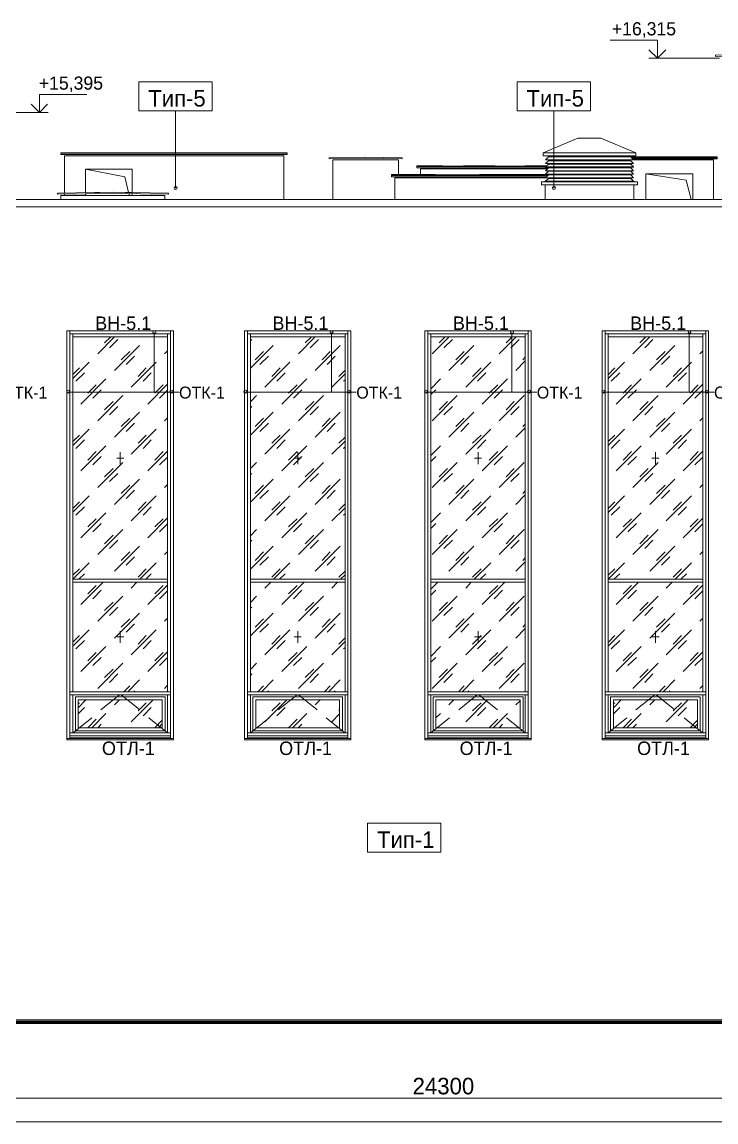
# Model space of a CAD drawing. Header units: millimetres. Extents: x 2294 to 908349, y -83289 to 219220.
# Drawn here: x 346095 to 357830, y 91641 to 110241 of the extents above; entities that cross this region are included whole.
import ezdxf

# ---------------------------------------------------------------- set-up
doc = ezdxf.new("R2010")
doc.units = ezdxf.units.MM
doc.layers.add('PDF _Геометрия', color=7, linetype='Continuous')
doc.layers.add('PDF _Текст', color=7, linetype='Continuous')

msp = doc.modelspace()

# ---------------------------------------------------------------- linework, layer by layer
at = {"layer": 'PDF _Геометрия', "lineweight": 9}
for points in [[(357886.7, 109631.1), (357086.6, 109631.1), (356841.1, 109631.1), (356841.1, 109931.6), (356041.1, 109931.6)], [(356989.3, 109631.1), (356692.9, 109631.1)], [(338249.5, 108598.2), (345039.3, 108598.2), (345039.3, 108712.5), (345767.4, 108712.5), (346389.7, 108712.5), (346389.7, 109013.1), (347189.7, 109013.1)], [(346237.3, 108712.5), (346537.8, 108712.5)], [(348688.2, 107429.9), (348688.2, 108737.9)], [(355088.6, 107429.9), (355088.6, 108737.9)], [(356477.1, 108026.8), (356477.1, 107976), (356477.1, 108026.8), (355884.4, 108276.5), (355495, 108276.5), (354906.6, 108026.8), (356477.1, 108026.8), (355884.4, 108276.5), (355495, 108276.5), (354906.6, 108026.8), (354906.6, 107976), (356477.1, 107976), (356443.2, 107976), (356193.4, 107976)], [(350580.4, 108022.5), (350580.4, 108001.4), (346753.7, 108001.4), (346753.7, 108022.5)], [(346753.7, 108014.1), (346753.7, 108001.4), (350580.4, 108001.4), (350580.4, 108014.1)], [(350521.1, 107239.4), (350521.1, 107980.2), (346813, 107980.2), (346813, 107349.5)], [(348146.4, 108026.8), (348747.5, 108026.8)], [(352459.9, 107662.7), (352459.9, 107908.2), (351350.8, 107908.2), (351350.8, 107239.4)], [(354906.6, 108026.8), (354906.6, 107976), (354940.5, 107976), (355190.2, 107976)], [(356434.7, 107908.2), (356388.2, 107959), (354995.5, 107959), (354944.7, 107908.2)], [(356434.7, 107849), (356388.2, 107895.5), (354995.5, 107895.5), (354944.7, 107849)], [(355063.2, 107959), (355190.2, 107959), (355190.2, 107976), (355190.2, 107959)], [(355190.2, 107908.2), (355190.2, 107895.5), (355190.2, 107908.2), (355122.5, 107908.2), (355122.5, 107895.5)], [(355279.1, 107959), (355279.1, 107976), (355279.1, 107959)], [(355647.4, 107959), (355647.4, 107976), (355279.1, 107976)], [(355279.1, 107959), (355626.2, 107959)], [(355647.4, 107895.5), (355647.4, 107908.2), (355279.1, 107908.2), (355279.1, 107895.5), (355279.1, 107908.2)], [(356104.6, 107976), (355736.3, 107976), (355736.3, 107959)], [(356104.6, 107908.2), (356104.6, 107895.5), (356104.6, 107908.2), (355736.3, 107908.2), (355736.3, 107895.5)], [(356193.4, 107959), (356193.4, 107976), (356193.4, 107959)], [(357789.3, 107239.4), (357789.3, 107908.2), (356193.4, 107908.2), (356193.4, 107895.5), (356193.4, 107908.2)], [(356227.3, 107959), (357852.8, 107959), (357852.8, 107946.3), (356396.6, 107946.3)], [(357852.8, 107946.3), (357852.8, 107925.2), (356417.8, 107925.2), (357852.8, 107925.2), (357852.8, 107937.9)], [(347896.6, 107357.9), (347833.2, 107624.6), (347168.6, 107751.6)], [(354965.9, 107806.6), (354597.6, 107806.6), (354597.6, 107802.4), (354098.1, 107802.4), (354098.1, 107806.6), (353560.5, 107806.6), (353560.5, 107802.4), (353213.4, 107802.4), (353213.4, 107806.6), (352773.1, 107806.6), (352773.1, 107798.2), (354957.4, 107798.2)], [(352773.1, 107785.5), (352773.1, 107777), (354995.5, 107777), (352773.1, 107777), (352773.1, 107798.2)], [(354974.3, 107755.8), (352832.4, 107755.8), (352832.4, 107662.7)], [(353213.4, 107802.4), (353560.5, 107802.4)], [(354098.1, 107802.4), (354597.6, 107802.4)], [(356434.7, 107789.7), (356388.2, 107836.3), (354995.5, 107836.3), (354944.7, 107789.7)], [(356434.7, 107726.2), (356388.2, 107777), (354995.5, 107777), (354944.7, 107726.2)], [(356388.2, 107717.7), (356434.7, 107666.9), (356388.2, 107717.7), (354995.5, 107717.7), (354944.7, 107666.9)], [(355122.5, 107849), (355122.5, 107836.3)], [(355122.5, 107785.5), (355122.5, 107777)], [(355122.5, 107726.2), (355122.5, 107717.7)], [(355647.4, 107836.3), (355647.4, 107849)], [(355647.4, 107777), (355647.4, 107785.5)], [(355647.4, 107717.7), (355647.4, 107726.2)], [(355736.3, 107849), (355736.3, 107836.3)], [(355736.3, 107785.5), (355736.3, 107777)], [(355736.3, 107726.2), (355736.3, 107717.7)], [(354987, 107645.8), (352341.4, 107645.8), (352341.4, 107662.7), (353082.1, 107662.7), (353082.1, 107654.2), (353831.4, 107654.2), (353831.4, 107662.7), (355130.9, 107662.7), (355130.9, 107658.5)], [(352341.4, 107641.6), (352341.4, 107624.6), (354965.9, 107624.6), (352341.4, 107624.6), (352341.4, 107645.8)], [(355071.7, 107595), (355071.7, 107607.7), (352400.6, 107607.7), (352400.6, 107239.4)], [(352459.9, 107607.7), (352459.9, 107624.6)], [(352832.4, 107624.6), (352832.4, 107607.7)], [(353082.1, 107654.2), (353831.4, 107654.2)], [(356396.6, 107548.4), (356502.5, 107535.7), (356502.5, 107484.9), (354881.2, 107484.9), (354881.2, 107535.7)], [(356502.5, 107535.7), (354881.2, 107535.7), (354987, 107548.4)], [(356434.7, 107607.7), (356388.2, 107658.5), (354995.5, 107658.5), (354944.7, 107607.7)], [(356434.7, 107548.4), (356388.2, 107595), (354995.5, 107595), (354944.7, 107548.4)], [(355122.5, 107666.9), (355122.5, 107662.7)], [(355122.5, 107607.7), (355122.5, 107595)], [(355647.4, 107658.5), (355647.4, 107666.9)], [(355647.4, 107595), (355647.4, 107607.7)], [(355736.3, 107666.9), (355736.3, 107658.5)], [(355736.3, 107607.7), (355736.3, 107595)], [(357408.3, 107239.4), (357323.7, 107565.4), (356646.4, 107675.4)], [(347185.5, 107332.5), (347634.2, 107341), (346694.5, 107328.3), (346694.5, 107345.2), (347634.2, 107362.2), (347185.5, 107353.7)], [(346813, 107328.3), (346813, 107307.1)], [(348036.3, 107353.7), (347634.2, 107362.2), (348573.9, 107345.2), (348573.9, 107328.3), (347634.2, 107341), (348036.3, 107332.5)], [(347909.3, 107307.1), (347905.1, 107336.8)], [(354889.7, 107484.9), (354940.5, 107484.9), (354940.5, 107239.4)], [(356443.2, 107239.4), (356443.2, 107484.9), (356494, 107484.9)], [(314002.5, 107116.7), (314002.5, 107239.4), (365586.6, 107239.4), (365586.6, 107116.7), (314002.5, 107116.7), (314002.5, 107239.4)], [(348510.4, 107239.4), (348510.4, 107307.1), (346753.7, 107307.1), (346753.7, 107239.4)], [(381177, 93367.7), (328716.7, 93367.7), (340823.2, 93367.7), (328716.7, 93367.7), (340823.2, 93367.7), (340823.2, 107116.7), (340823.2, 93316.9)], [(340844.4, 93316.9), (340844.4, 107116.7), (340844.4, 93367.7), (365370.7, 93367.7), (340844.4, 93367.7), (365370.7, 93367.7), (365370.7, 99615.7), (365370.7, 93316.9)], [(348607.8, 98125.6), (348607.8, 98193.4), (348607.8, 98891.8), (348607.8, 100792.5), (348607.8, 104940.9), (348607.8, 105017.1), (348607.8, 104966.3), (348582.4, 104966.3), (346931.5, 104966.3), (346906.1, 104966.3), (346956.9, 104966.3), (346956.9, 100792.5), (346956.9, 98917.2), (346906.1, 98917.2), (346906.1, 100792.5), (346906.1, 104966.3), (346906.1, 105017.1), (346931.5, 105017.1), (348582.4, 105017.1), (348607.8, 105017.1), (348658.6, 105017.1), (348658.6, 104940.9), (348658.6, 100792.5), (348658.6, 98891.8), (348658.6, 98193.4), (348658.6, 98117.2), (348658.6, 100817.9), (348658.6, 101639.1), (348658.6, 103797.9), (348658.6, 105017.1), (346855.3, 105017.1), (346855.3, 103797.9), (346855.3, 101639.1), (346855.3, 100817.9), (346855.3, 98117.2), (346855.3, 98193.4), (346855.3, 98891.8), (346855.3, 100792.5), (346855.3, 104940.9), (346855.3, 105017.1), (346906.1, 105017.1), (346906.1, 104940.9), (346906.1, 100792.5), (346906.1, 98891.8), (346906.1, 98193.4), (346906.1, 98125.6)], [(347092.4, 104915.5), (347096.6, 104915.5)], [(347376, 104631.8), (347659.6, 104915.5)], [(347490.3, 104813.9), (347596.1, 104915.5)], [(348222.6, 104915.5), (348226.8, 104915.5)], [(348328.4, 104991.7), (348328.4, 103984.2), (348751.7, 103984.2), (348620.5, 103984.2)], [(351604.8, 98125.6), (351604.8, 98193.4), (351604.8, 98891.8), (351604.8, 100792.5), (351604.8, 104940.9), (351604.8, 105017.1), (351604.8, 104966.3), (351583.6, 104966.3), (349932.8, 104966.3), (349907.4, 104966.3), (349958.1, 104966.3), (349958.1, 100792.5), (349958.1, 98917.2), (349907.4, 98917.2), (349907.4, 100792.5), (349907.4, 104966.3), (349907.4, 105017.1), (349932.8, 105017.1), (351583.6, 105017.1), (351604.8, 105017.1), (351655.6, 105017.1), (351655.6, 104940.9), (351655.6, 100792.5), (351655.6, 98891.8), (351655.6, 98193.4), (351655.6, 98117.2), (351655.6, 100817.9), (351655.6, 101639.1), (351655.6, 103797.9), (351655.6, 105017.1), (349856.6, 105017.1), (349856.6, 103797.9), (349856.6, 101639.1), (349856.6, 100817.9), (349856.6, 98117.2), (349856.6, 98193.4), (349856.6, 98891.8), (349856.6, 100792.5), (349856.6, 104940.9), (349856.6, 105017.1), (349907.4, 105017.1), (349907.4, 104940.9), (349907.4, 100792.5), (349907.4, 98891.8), (349907.4, 98193.4), (349907.4, 98125.6)], [(350487.3, 104915.5), (350491.5, 104915.5)], [(350770.9, 104631.8), (351054.5, 104915.5)], [(350885.2, 104813.9), (350991, 104915.5)], [(351329.7, 104991.7), (351329.7, 103984.2), (351748.7, 103984.2), (351617.5, 103984.2)], [(354656.8, 98125.6), (354656.8, 98193.4), (354656.8, 98891.8), (354656.8, 100792.5), (354656.8, 104940.9), (354656.8, 105017.1), (354656.8, 104966.3), (354631.4, 104966.3), (352980.6, 104966.3), (352955.2, 104966.3), (353006, 104966.3), (353006, 100792.5), (353006, 98917.2), (352955.2, 98917.2), (352955.2, 100792.5), (352955.2, 104966.3), (352955.2, 105017.1), (352980.6, 105017.1), (354631.4, 105017.1), (354656.8, 105017.1), (354707.6, 105017.1), (354707.6, 104940.9), (354707.6, 100792.5), (354707.6, 98891.8), (354707.6, 98193.4), (354707.6, 98117.2), (354707.6, 100817.9), (354707.6, 101639.1), (354707.6, 103797.9), (354707.6, 105017.1), (352908.6, 105017.1), (352908.6, 103797.9), (352908.6, 101639.1), (352908.6, 100817.9), (352908.6, 98117.2), (352908.6, 98193.4), (352908.6, 98891.8), (352908.6, 100792.5), (352908.6, 104940.9), (352908.6, 105017.1), (352955.2, 105017.1), (352955.2, 104940.9), (352955.2, 100792.5), (352955.2, 98891.8), (352955.2, 98193.4), (352955.2, 98125.6)], [(353031.4, 104631.8), (353319.2, 104915.5)], [(353149.9, 104813.9), (353251.5, 104915.5)], [(353878, 104915.5), (353882.2, 104915.5)], [(354161.6, 104631.8), (354449.4, 104915.5)], [(354280.1, 104813.9), (354381.7, 104915.5)], [(354377.5, 104991.7), (354377.5, 103984.2), (354800.8, 103984.2), (354669.5, 103984.2)], [(357658.1, 98125.6), (357658.1, 98193.4), (357658.1, 98891.8), (357658.1, 100792.5), (357658.1, 104940.9), (357658.1, 105017.1), (357658.1, 104966.3), (357632.7, 104966.3), (355981.8, 104966.3), (355956.4, 104966.3), (356007.2, 104966.3), (356007.2, 100792.5), (356007.2, 98917.2), (355956.4, 98917.2), (355956.4, 100792.5), (355956.4, 104966.3), (355956.4, 105017.1), (355981.8, 105017.1), (357632.7, 105017.1), (357658.1, 105017.1), (357704.6, 105017.1), (357704.6, 104940.9), (357704.6, 100792.5), (357704.6, 98891.8), (357704.6, 98193.4), (357704.6, 98117.2), (357704.6, 100817.9), (357704.6, 101639.1), (357704.6, 103797.9), (357704.6, 105017.1), (355905.6, 105017.1), (355905.6, 103797.9), (355905.6, 101639.1), (355905.6, 100817.9), (355905.6, 98117.2), (355905.6, 98193.4), (355905.6, 98891.8), (355905.6, 100792.5), (355905.6, 104940.9), (355905.6, 105017.1), (355956.4, 105017.1), (355956.4, 104940.9), (355956.4, 100792.5), (355956.4, 98891.8), (355956.4, 98193.4), (355956.4, 98125.6)], [(356142.6, 104915.5), (356146.9, 104915.5)], [(356426.3, 104631.8), (356709.9, 104915.5)], [(356540.6, 104813.9), (356646.4, 104915.5)], [(357272.9, 104915.5), (357277.1, 104915.5)], [(357378.7, 104991.7), (357378.7, 103984.2), (357797.8, 103984.2), (357666.6, 103984.2)], [(347574.9, 104729.2), (347714.6, 104873.1)], [(347659.6, 104348.2), (348082.9, 104771.5)], [(349958.1, 104852), (349979.3, 104873.1)], [(349958.1, 104386.3), (350343.4, 104771.5)], [(350969.9, 104729.2), (351109.5, 104873.1)], [(351050.3, 104348.2), (351477.8, 104771.5)], [(353230.3, 104729.2), (353374.2, 104873.1)], [(353315, 104348.2), (353738.3, 104771.5)], [(354360.5, 104729.2), (354504.5, 104873.1)], [(356625.2, 104729.2), (356764.9, 104873.1)], [(356709.9, 104348.2), (357133.2, 104771.5)], [(347773.9, 104530.3), (347917.8, 104669.9)], [(347858.6, 104449.8), (347998.2, 104589.5)], [(348506.2, 104631.8), (348557, 104682.6)], [(350038.6, 104530.3), (350178.3, 104669.9)], [(350119, 104449.8), (350262.9, 104589.5)], [(351168.8, 104530.3), (351308.5, 104669.9)], [(351253.5, 104449.8), (351393.2, 104589.5)], [(353429.3, 104530.3), (353573.2, 104669.9)], [(353513.9, 104449.8), (353653.6, 104589.5)], [(354563.7, 104530.3), (354606, 104572.6)], [(356824.2, 104530.3), (356968.1, 104669.9)], [(356908.8, 104449.8), (357048.5, 104589.5)], [(357556.5, 104631.8), (357607.3, 104678.4)], [(346956.9, 104212.8), (347232.1, 104487.9)], [(346956.9, 104280.5), (347067, 104390.6)], [(347939, 104064.6), (348366.5, 104487.9)], [(348057.5, 104246.6), (348197.2, 104390.6)], [(350203.7, 104064.6), (350627, 104487.9)], [(350322.2, 104246.6), (350461.9, 104390.6)], [(351452.4, 104246.6), (351558.2, 104352.5)], [(353598.6, 104064.6), (354021.9, 104487.9)], [(353712.9, 104246.6), (353856.8, 104390.6)], [(354445.2, 104348.2), (354606, 104509.1)], [(356007.2, 104212.8), (356282.3, 104487.9)], [(356007.2, 104276.3), (356117.3, 104390.6)], [(356989.3, 104064.6), (357416.8, 104487.9)], [(357107.8, 104246.6), (357247.5, 104390.6)], [(347007.7, 104166.2), (347151.6, 104305.9)], [(347092.4, 103781), (347515.7, 104204.3)], [(348142.2, 104166.2), (348281.9, 104305.9)], [(350402.6, 104166.2), (350546.5, 104305.9)], [(350487.3, 103781), (350910.6, 104204.3)], [(351333.9, 104064.6), (351558.2, 104289)], [(351532.8, 104166.2), (351558.2, 104187.4)], [(353006, 104039.2), (353171, 104204.3)], [(353797.5, 104166.2), (353937.2, 104305.9)], [(353878, 103781), (354305.5, 104204.3)], [(356058, 104166.2), (356201.9, 104305.9)], [(356142.6, 103781), (356566, 104204.3)], [(357192.4, 104166.2), (357332.1, 104305.9)], [(346872.2, 103984.2), (348751.7, 103984.2)], [(347210.9, 103963), (347350.6, 104106.9)], [(347291.3, 103882.6), (347435.2, 104022.3)], [(348222.6, 103781), (348557, 104115.4)], [(348341.1, 103963), (348480.8, 104106.9)], [(348421.5, 103882.6), (348557, 104013.8)], [(349873.5, 103984.2), (351748.7, 103984.2)], [(350601.6, 103963), (350745.5, 104106.9)], [(350686.2, 103882.6), (350825.9, 104022.3)], [(352921.3, 103984.2), (354800.8, 103984.2)], [(353006, 103941.9), (353090.6, 104022.3)], [(353996.5, 103963), (354140.4, 104106.9)], [(354081.1, 103882.6), (354220.8, 104022.3)], [(355922.5, 103984.2), (357797.8, 103984.2)], [(356261.2, 103963), (356400.9, 104106.9)], [(356341.6, 103882.6), (356485.5, 104022.3)], [(357272.9, 103781), (357607.3, 104115.4)], [(357391.4, 103963), (357531.1, 104106.9)], [(357471.8, 103882.6), (357607.3, 104013.8)], [(347376, 103497.4), (347799.3, 103924.9)], [(347490.3, 103683.6), (347634.2, 103823.3)], [(349958.1, 103819.1), (350059.7, 103924.9)], [(350770.9, 103497.4), (351194.2, 103924.9)], [(350885.2, 103683.6), (351029.1, 103823.3)], [(353031.4, 103497.4), (353454.7, 103924.9)], [(353149.9, 103683.6), (353289.6, 103823.3)], [(354161.6, 103497.4), (354584.9, 103924.9)], [(354280.1, 103683.6), (354419.8, 103823.3)], [(356426.3, 103497.4), (356849.6, 103924.9)], [(356540.6, 103683.6), (356684.5, 103823.3)], [(347574.9, 103599), (347714.6, 103738.7)], [(347659.6, 103218), (348082.9, 103641.3)], [(349958.1, 103717.5), (349979.3, 103738.7)], [(349958.1, 103251.9), (350343.4, 103641.3)], [(350969.9, 103599), (351109.5, 103738.7)], [(351050.3, 103218), (351477.8, 103641.3)], [(353230.3, 103599), (353374.2, 103738.7)], [(353315, 103218), (353738.3, 103641.3)], [(354360.5, 103599), (354504.5, 103738.7)], [(356625.2, 103599), (356764.9, 103738.7)], [(356709.9, 103218), (357133.2, 103641.3)], [(347773.9, 103400), (347917.8, 103539.7)], [(347858.6, 103315.4), (347998.2, 103459.3)], [(348506.2, 103497.4), (348557, 103548.2)], [(350038.6, 103400), (350178.3, 103539.7)], [(350119, 103315.4), (350262.9, 103459.3)], [(351168.8, 103400), (351308.5, 103539.7)], [(351253.5, 103315.4), (351393.2, 103459.3)], [(353429.3, 103400), (353573.2, 103539.7)], [(353513.9, 103315.4), (353653.6, 103459.3)], [(354563.7, 103400), (354606, 103442.4)], [(356824.2, 103400), (356968.1, 103539.7)], [(356908.8, 103315.4), (357048.5, 103459.3)], [(357556.5, 103497.4), (357607.3, 103548.2)], [(346956.9, 103082.5), (347232.1, 103357.7)], [(346956.9, 103146), (347067, 103256.1)], [(347939, 102934.4), (348366.5, 103357.7)], [(348057.5, 103116.4), (348197.2, 103256.1)], [(350203.7, 102934.4), (350627, 103357.7)], [(350322.2, 103116.4), (350461.9, 103256.1)], [(353598.6, 102934.4), (354021.9, 103357.7)], [(353712.9, 103116.4), (353856.8, 103256.1)], [(354445.2, 103218), (354606, 103378.9)], [(356007.2, 103082.5), (356282.3, 103357.7)], [(356007.2, 103146), (356117.3, 103256.1)], [(356989.3, 102934.4), (357416.8, 103357.7)], [(357107.8, 103116.4), (357247.5, 103256.1)], [(347007.7, 103031.7), (347151.6, 103175.7)], [(347092.4, 102650.8), (347515.7, 103074.1)], [(348142.2, 103031.7), (348281.9, 103175.7)], [(350402.6, 103031.7), (350546.5, 103175.7)], [(350487.3, 102650.8), (350910.6, 103074.1)], [(351333.9, 102934.4), (351558.2, 103154.5)], [(351452.4, 103116.4), (351558.2, 103222.2)], [(351532.8, 103031.7), (351558.2, 103057.1)], [(353006, 102909), (353171, 103074.1)], [(353797.5, 103031.7), (353937.2, 103175.7)], [(353878, 102650.8), (354305.5, 103074.1)], [(356058, 103031.7), (356201.9, 103175.7)], [(356142.6, 102650.8), (356566, 103074.1)], [(357192.4, 103031.7), (357332.1, 103175.7)], [(347210.9, 102832.8), (347350.6, 102976.7)], [(347291.3, 102752.4), (347435.2, 102892.1)], [(347816.2, 102866.7), (347697.7, 102866.7)], [(347757, 102968.3), (347757, 102765.1)], [(348222.6, 102650.8), (348557, 102985.2)], [(348341.1, 102832.8), (348480.8, 102976.7)], [(348421.5, 102752.4), (348557, 102883.6)], [(350601.6, 102832.8), (350745.5, 102976.7)], [(350686.2, 102752.4), (350825.9, 102892.1)], [(350817.5, 102866.7), (350698.9, 102866.7)], [(350758.2, 102968.3), (350758.2, 102765.1)], [(353006, 102807.4), (353090.6, 102892.1)], [(353865.3, 102866.7), (353746.7, 102866.7)], [(353806, 102968.3), (353806, 102765.1)], [(353996.5, 102832.8), (354140.4, 102976.7)], [(354081.1, 102752.4), (354220.8, 102892.1)], [(356261.2, 102832.8), (356400.9, 102976.7)], [(356341.6, 102752.4), (356485.5, 102892.1)], [(356866.5, 102866.7), (356748, 102866.7)], [(356807.2, 102968.3), (356807.2, 102765.1)], [(357272.9, 102650.8), (357607.3, 102985.2)], [(357391.4, 102832.8), (357531.1, 102976.7)], [(357471.8, 102752.4), (357607.3, 102883.6)], [(347376, 102367.2), (347799.3, 102790.5)], [(347490.3, 102549.2), (347634.2, 102693.1)], [(349958.1, 102688.9), (350059.7, 102790.5)], [(350770.9, 102367.2), (351194.2, 102790.5)], [(350885.2, 102549.2), (351029.1, 102693.1)], [(353031.4, 102367.2), (353454.7, 102790.5)], [(353149.9, 102549.2), (353289.6, 102693.1)], [(354161.6, 102367.2), (354584.9, 102790.5)], [(354280.1, 102549.2), (354419.8, 102693.1)], [(356426.3, 102367.2), (356849.6, 102790.5)], [(356540.6, 102549.2), (356684.5, 102693.1)], [(347574.9, 102468.8), (347714.6, 102608.4)], [(347659.6, 102083.5), (348082.9, 102511.1)], [(349958.1, 102587.3), (349979.3, 102608.4)], [(349958.1, 102121.6), (350343.4, 102511.1)], [(350969.9, 102468.8), (351109.5, 102608.4)], [(351050.3, 102083.5), (351477.8, 102511.1)], [(353230.3, 102468.8), (353374.2, 102608.4)], [(353315, 102083.5), (353738.3, 102511.1)], [(354360.5, 102468.8), (354504.5, 102608.4)], [(356625.2, 102468.8), (356764.9, 102608.4)], [(356709.9, 102083.5), (357133.2, 102511.1)], [(347773.9, 102269.8), (347917.8, 102409.5)], [(347858.6, 102185.1), (347998.2, 102324.8)], [(348506.2, 102367.2), (348557, 102418)], [(350038.6, 102269.8), (350178.3, 102409.5)], [(350119, 102185.1), (350262.9, 102324.8)], [(351168.8, 102269.8), (351308.5, 102409.5)], [(351253.5, 102185.1), (351393.2, 102324.8)], [(353429.3, 102269.8), (353573.2, 102409.5)], [(353513.9, 102185.1), (353653.6, 102324.8)], [(354563.7, 102269.8), (354606, 102312.1)], [(356824.2, 102269.8), (356968.1, 102409.5)], [(356908.8, 102185.1), (357048.5, 102324.8)], [(357556.5, 102367.2), (357607.3, 102418)], [(346956.9, 101952.3), (347232.1, 102227.5)], [(346956.9, 102015.8), (347067, 102125.9)], [(347939, 101804.2), (348366.5, 102227.5)], [(348057.5, 101986.2), (348197.2, 102125.9)], [(350203.7, 101804.2), (350627, 102227.5)], [(350322.2, 101986.2), (350461.9, 102125.9)], [(353598.6, 101804.2), (354021.9, 102227.5)], [(353712.9, 101986.2), (353856.8, 102125.9)], [(354445.2, 102083.5), (354606, 102244.4)], [(356007.2, 101948.1), (356282.3, 102227.5)], [(356007.2, 102015.8), (356117.3, 102125.9)], [(356989.3, 101804.2), (357416.8, 102227.5)], [(357107.8, 101986.2), (357247.5, 102125.9)], [(347007.7, 101901.5), (347151.6, 102045.4)], [(347092.4, 101520.5), (347515.7, 101943.9)], [(348142.2, 101901.5), (348281.9, 102045.4)], [(350402.6, 101901.5), (350546.5, 102045.4)], [(350487.3, 101520.5), (350910.6, 101943.9)], [(351333.9, 101804.2), (351558.2, 102024.3)], [(351452.4, 101986.2), (351558.2, 102092)], [(353006, 101778.8), (353171, 101943.9)], [(353797.5, 101901.5), (353937.2, 102045.4)], [(353878, 101520.5), (354305.5, 101943.9)], [(356058, 101901.5), (356201.9, 102045.4)], [(356142.6, 101520.5), (356566, 101943.9)], [(357192.4, 101901.5), (357332.1, 102045.4)], [(347210.9, 101702.6), (347350.6, 101842.3)], [(347291.3, 101617.9), (347435.2, 101761.8)], [(348222.6, 101520.5), (348557, 101855)], [(348341.1, 101702.6), (348480.8, 101842.3)], [(348421.5, 101617.9), (348557, 101753.4)], [(350601.6, 101702.6), (350745.5, 101842.3)], [(350686.2, 101617.9), (350825.9, 101761.8)], [(351532.8, 101901.5), (351558.2, 101926.9)], [(353006, 101677.2), (353090.6, 101761.8)], [(353996.5, 101702.6), (354140.4, 101842.3)], [(354081.1, 101617.9), (354220.8, 101761.8)], [(356261.2, 101702.6), (356400.9, 101842.3)], [(356341.6, 101617.9), (356485.5, 101761.8)], [(357272.9, 101520.5), (357607.3, 101850.7)], [(357391.4, 101702.6), (357531.1, 101842.3)], [(357471.8, 101617.9), (357607.3, 101753.4)], [(347376, 101236.9), (347799.3, 101660.2)], [(347490.3, 101419), (347634.2, 101562.9)], [(349958.1, 101554.4), (350059.7, 101660.2)], [(350770.9, 101236.9), (351194.2, 101660.2)], [(350885.2, 101419), (351029.1, 101562.9)], [(353031.4, 101236.9), (353454.7, 101660.2)], [(353149.9, 101419), (353289.6, 101562.9)], [(354161.6, 101236.9), (354584.9, 101660.2)], [(354280.1, 101419), (354419.8, 101562.9)], [(356426.3, 101236.9), (356849.6, 101660.2)], [(356540.6, 101419), (356684.5, 101562.9)], [(347574.9, 101338.5), (347714.6, 101478.2)], [(347659.6, 100953.3), (348082.9, 101376.6)], [(349958.1, 101457.1), (349979.3, 101478.2)], [(349958.1, 100991.4), (350343.4, 101376.6)], [(350969.9, 101338.5), (351109.5, 101478.2)], [(351050.3, 100953.3), (351477.8, 101376.6)], [(353230.3, 101338.5), (353374.2, 101478.2)], [(353315, 100953.3), (353738.3, 101376.6)], [(354360.5, 101338.5), (354504.5, 101478.2)], [(356625.2, 101338.5), (356764.9, 101478.2)], [(356709.9, 100953.3), (357133.2, 101376.6)], [(347773.9, 101135.3), (347917.8, 101279.3)], [(347858.6, 101054.9), (347998.2, 101194.6)], [(348506.2, 101236.9), (348557, 101287.7)], [(350038.6, 101135.3), (350178.3, 101279.3)], [(350119, 101054.9), (350262.9, 101194.6)], [(351168.8, 101135.3), (351308.5, 101279.3)], [(351253.5, 101054.9), (351393.2, 101194.6)], [(353429.3, 101135.3), (353573.2, 101279.3)], [(353513.9, 101054.9), (353653.6, 101194.6)], [(356824.2, 101135.3), (356968.1, 101279.3)], [(356908.8, 101054.9), (357048.5, 101194.6)], [(357556.5, 101236.9), (357607.3, 101287.7)], [(346956.9, 100817.9), (348557, 100817.9), (348557, 100767.1), (346956.9, 100767.1), (346956.9, 100817.9), (347232.1, 101097.2)], [(348087.1, 100817.9), (348366.5, 101097.2)], [(350347.6, 100817.9), (350627, 101097.2)], [(353742.5, 100817.9), (354021.9, 101097.2)], [(354445.2, 100953.3), (354606, 101114.2)], [(354563.7, 101135.3), (354606, 101181.9)], [(356007.2, 100817.9), (357607.3, 100817.9), (357607.3, 100767.1), (356007.2, 100767.1), (356007.2, 100817.9), (356282.3, 101097.2)], [(357137.4, 100817.9), (357416.8, 101097.2)], [(346956.9, 100885.6), (347067, 100995.6)], [(347054.3, 100817.9), (347151.6, 100911)], [(348057.5, 100856), (348197.2, 100995.6)], [(348188.7, 100817.9), (348281.9, 100911)], [(350322.2, 100856), (350461.9, 100995.6)], [(350449.2, 100817.9), (350546.5, 100911)], [(351452.4, 100856), (351558.2, 100957.5)], [(351482.1, 100817.9), (351558.2, 100894.1)], [(353712.9, 100856), (353856.8, 100995.6)], [(353844.1, 100817.9), (353937.2, 100911)], [(356007.2, 100885.6), (356117.3, 100995.6)], [(356104.6, 100817.9), (356201.9, 100911)], [(357107.8, 100856), (357247.5, 100995.6)], [(357234.8, 100817.9), (357332.1, 100911)], [(347092.4, 100390.3), (347469.1, 100767.1)], [(347210.9, 100572.3), (347350.6, 100712)], [(347291.3, 100487.7), (347435.2, 100631.6)], [(347939, 100669.7), (348036.3, 100767.1)], [(348222.6, 100390.3), (348557, 100720.5)], [(348341.1, 100572.3), (348480.8, 100712)], [(350203.7, 100669.7), (350301, 100767.1)], [(350487.3, 100390.3), (350864, 100767.1)], [(350601.6, 100572.3), (350745.5, 100712)], [(350686.2, 100487.7), (350825.9, 100631.6)], [(351333.9, 100669.7), (351431.3, 100767.1)], [(353006, 100648.5), (353128.7, 100767.1)], [(353006, 100546.9), (353090.6, 100631.6)], [(353598.6, 100669.7), (353691.7, 100767.1)], [(353878, 100390.3), (354258.9, 100767.1)], [(353996.5, 100572.3), (354140.4, 100712)], [(354081.1, 100487.7), (354220.8, 100631.6)], [(356142.6, 100390.3), (356519.4, 100767.1)], [(356261.2, 100572.3), (356400.9, 100712)], [(356341.6, 100487.7), (356485.5, 100631.6)], [(356989.3, 100669.7), (357086.6, 100767.1)], [(357272.9, 100390.3), (357607.3, 100720.5)], [(357391.4, 100572.3), (357531.1, 100712)], [(347376, 100106.7), (347799.3, 100530)], [(348421.5, 100487.7), (348557, 100623.1)], [(349958.1, 100424.2), (350059.7, 100530)], [(350770.9, 100106.7), (351194.2, 100530)], [(353031.4, 100106.7), (353454.7, 100530)], [(354161.6, 100106.7), (354584.9, 100530)], [(356426.3, 100106.7), (356849.6, 100530)], [(357471.8, 100487.7), (357607.3, 100623.1)], [(347490.3, 100288.7), (347634.2, 100428.4)], [(347574.9, 100204.1), (347714.6, 100348)], [(349958.1, 100326.8), (349979.3, 100348)], [(350885.2, 100288.7), (351029.1, 100428.4)], [(350969.9, 100204.1), (351109.5, 100348)], [(353149.9, 100288.7), (353289.6, 100428.4)], [(353230.3, 100204.1), (353374.2, 100348)], [(354280.1, 100288.7), (354419.8, 100428.4)], [(354360.5, 100204.1), (354504.5, 100348)], [(356540.6, 100288.7), (356684.5, 100428.4)], [(356625.2, 100204.1), (356764.9, 100348)], [(347659.6, 99823.1), (348082.9, 100246.4)], [(347773.9, 100005.1), (347917.8, 100149)], [(348506.2, 100106.7), (348557, 100157.5)], [(349958.1, 99861.2), (350343.4, 100246.4)], [(350038.6, 100005.1), (350178.3, 100149)], [(351050.3, 99823.1), (351477.8, 100246.4)], [(351168.8, 100005.1), (351308.5, 100149)], [(353315, 99823.1), (353738.3, 100246.4)], [(353429.3, 100005.1), (353573.2, 100149)], [(356709.9, 99823.1), (357133.2, 100246.4)], [(356824.2, 100005.1), (356968.1, 100149)], [(357556.5, 100106.7), (357607.3, 100157.5)], [(346956.9, 99687.6), (347232.1, 99962.8)], [(347757, 99941.6), (347757, 99742.7)], [(347858.6, 99924.7), (347998.2, 100064.4)], [(347939, 99539.5), (348366.5, 99962.8)], [(350119, 99924.7), (350262.9, 100064.4)], [(350203.7, 99539.5), (350627, 99962.8)], [(350758.2, 99941.6), (350758.2, 99742.7)], [(351253.5, 99924.7), (351393.2, 100064.4)], [(353513.9, 99924.7), (353653.6, 100064.4)], [(353598.6, 99539.5), (354021.9, 99962.8)], [(353806, 99941.6), (353806, 99742.7)], [(354445.2, 99823.1), (354606, 99983.9)], [(354563.7, 100005.1), (354606, 100051.7)], [(356007.2, 99687.6), (356282.3, 99962.8)], [(356807.2, 99941.6), (356807.2, 99742.7)], [(356908.8, 99924.7), (357048.5, 100064.4)], [(356989.3, 99539.5), (357416.8, 99962.8)], [(346956.9, 99755.4), (347067, 99865.4)], [(347007.7, 99641.1), (347151.6, 99780.8)], [(347816.2, 99844.3), (347697.7, 99844.3)], [(348057.5, 99721.5), (348197.2, 99865.4)], [(348142.2, 99641.1), (348281.9, 99780.8)], [(350322.2, 99721.5), (350461.9, 99865.4)], [(350402.6, 99641.1), (350546.5, 99780.8)], [(350817.5, 99844.3), (350698.9, 99844.3)], [(351333.9, 99539.5), (351558.2, 99763.8)], [(351452.4, 99721.5), (351558.2, 99827.3)], [(353712.9, 99721.5), (353856.8, 99865.4)], [(353865.3, 99844.3), (353746.7, 99844.3)], [(353797.5, 99641.1), (353937.2, 99780.8)], [(356007.2, 99751.1), (356117.3, 99865.4)], [(356058, 99641.1), (356201.9, 99780.8)], [(356866.5, 99844.3), (356748, 99844.3)], [(357107.8, 99721.5), (357247.5, 99865.4)], [(357192.4, 99641.1), (357332.1, 99780.8)], [(347092.4, 99255.9), (347515.7, 99683.4)], [(347210.9, 99437.9), (347350.6, 99581.8)], [(348222.6, 99255.9), (348557, 99590.3)], [(348341.1, 99437.9), (348480.8, 99581.8)], [(350487.3, 99255.9), (350910.6, 99683.4)], [(350601.6, 99437.9), (350745.5, 99581.8)], [(351532.8, 99641.1), (351558.2, 99662.2)], [(353006, 99514.1), (353171, 99683.4)], [(353878, 99255.9), (354305.5, 99683.4)], [(353996.5, 99437.9), (354140.4, 99581.8)], [(356142.6, 99255.9), (356566, 99683.4)], [(356261.2, 99437.9), (356400.9, 99581.8)], [(357272.9, 99255.9), (357607.3, 99590.3)], [(357391.4, 99437.9), (357531.1, 99581.8)], [(347291.3, 99357.5), (347435.2, 99497.1)], [(347376, 98972.2), (347799.3, 99399.8)], [(348421.5, 99357.5), (348557, 99492.9)], [(349958.1, 99294), (350059.7, 99399.8)], [(350686.2, 99357.5), (350825.9, 99497.1)], [(350770.9, 98972.2), (351194.2, 99399.8)], [(353006, 99416.7), (353090.6, 99497.1)], [(353031.4, 98972.2), (353454.7, 99399.8)], [(354081.1, 99357.5), (354220.8, 99497.1)], [(354161.6, 98972.2), (354584.9, 99399.8)], [(356341.6, 99357.5), (356485.5, 99497.1)], [(356426.3, 98972.2), (356849.6, 99399.8)], [(357471.8, 99357.5), (357607.3, 99488.7)], [(347490.3, 99158.5), (347634.2, 99298.2)], [(347574.9, 99073.8), (347714.6, 99217.8)], [(349958.1, 99192.4), (349979.3, 99217.8)], [(350885.2, 99158.5), (351029.1, 99298.2)], [(350969.9, 99073.8), (351109.5, 99217.8)], [(353149.9, 99158.5), (353289.6, 99298.2)], [(353230.3, 99073.8), (353374.2, 99217.8)], [(354280.1, 99158.5), (354419.8, 99298.2)], [(354360.5, 99073.8), (354504.5, 99217.8)], [(356540.6, 99158.5), (356684.5, 99298.2)], [(356625.2, 99073.8), (356764.9, 99217.8)], [(347816.2, 98917.2), (347917.8, 99014.6)], [(347884, 98917.2), (348082.9, 99116.2)], [(348506.2, 98972.2), (348557, 99027.3)], [(350080.9, 98917.2), (350178.3, 99014.6)], [(350144.4, 98917.2), (350343.4, 99116.2)], [(351211.1, 98917.2), (351308.5, 99014.6)], [(351278.9, 98917.2), (351477.8, 99116.2)], [(353475.8, 98917.2), (353573.2, 99014.6)], [(353539.3, 98917.2), (353738.3, 99116.2)], [(356866.5, 98917.2), (356968.1, 99014.6)], [(356934.2, 98917.2), (357133.2, 99116.2)], [(357556.5, 98972.2), (357607.3, 99023)], [(347045.8, 98646.3), (347177, 98777.5)], [(347744.3, 98866.4), (347431, 98608.2)], [(347659.6, 98692.9), (347744.3, 98777.5)], [(348087.1, 98608.2), (347769.7, 98866.4)], [(347939, 98409.2), (348311.5, 98777.5)], [(347985.5, 98917.2), (347998.2, 98934.1)], [(348557, 98218.8), (348557, 98866.4), (348607.8, 98866.4), (348607.8, 98218.8), (348557, 98218.8), (348239.5, 98477)], [(350275.6, 98477), (349958.1, 98218.8), (349907.4, 98218.8), (349907.4, 98168), (351604.8, 98168), (351604.8, 98218.8), (349907.4, 98218.8), (349907.4, 98866.4), (349958.1, 98866.4), (349958.1, 98218.8)], [(350203.7, 98409.2), (350571.9, 98777.5)], [(350246, 98917.2), (350262.9, 98934.1)], [(350745.5, 98866.4), (350428, 98608.2)], [(351084.1, 98608.2), (350770.9, 98866.4)], [(351050.3, 98692.9), (351139.2, 98777.5)], [(351376.2, 98917.2), (351393.2, 98934.1)], [(353315, 98692.9), (353399.6, 98777.5)], [(353793.3, 98866.4), (353480.1, 98608.2)], [(353598.6, 98409.2), (353966.9, 98777.5)], [(353640.9, 98917.2), (353653.6, 98934.1)], [(354136.2, 98608.2), (353818.7, 98866.4)], [(354606, 98218.8), (354606, 98866.4), (354656.8, 98866.4), (354656.8, 98218.8), (354606, 98218.8), (354288.6, 98477)], [(356324.7, 98477), (356007.2, 98218.8), (355956.4, 98218.8), (355956.4, 98168), (357658.1, 98168), (357658.1, 98218.8), (355956.4, 98218.8), (355956.4, 98866.4), (356007.2, 98866.4), (356007.2, 98218.8)], [(356096.1, 98646.3), (356227.3, 98777.5)], [(356794.5, 98866.4), (356477.1, 98608.2)], [(356709.9, 98692.9), (356794.5, 98777.5)], [(357133.2, 98608.2), (356819.9, 98866.4)], [(356989.3, 98409.2), (357357.5, 98777.5)], [(357035.8, 98917.2), (357048.5, 98934.1)], [(347045.8, 98714), (347067, 98731)], [(347045.8, 98544.7), (347151.6, 98650.5)], [(348057.5, 98591.3), (348197.2, 98731)], [(348142.2, 98506.6), (348281.9, 98650.5)], [(350322.2, 98591.3), (350461.9, 98731)], [(350402.6, 98506.6), (350546.5, 98650.5)], [(351452.4, 98591.3), (351465.1, 98608.2)], [(353712.9, 98591.3), (353856.8, 98731)], [(353797.5, 98506.6), (353937.2, 98650.5)], [(354445.2, 98692.9), (354517.2, 98760.6)], [(356096.1, 98709.8), (356117.3, 98731)], [(356096.1, 98544.7), (356201.9, 98650.5)], [(357107.8, 98591.3), (357247.5, 98731)], [(357192.4, 98506.6), (357332.1, 98650.5)], [(347274.4, 98477), (346961.1, 98218.8)], [(347210.9, 98307.7), (347350.6, 98451.6)], [(347274.4, 98307.7), (347515.7, 98548.9)], [(348341.1, 98307.7), (348468.1, 98434.6)], [(350601.6, 98307.7), (350745.5, 98451.6)], [(350669.3, 98307.7), (350910.6, 98548.9)], [(351554, 98218.8), (351240.8, 98477)], [(351333.9, 98409.2), (351465.1, 98540.5)], [(353323.4, 98477), (353010.2, 98218.8)], [(353094.8, 98472.7), (353171, 98548.9)], [(353996.5, 98307.7), (354140.4, 98451.6)], [(354060, 98307.7), (354305.5, 98548.9)], [(356261.2, 98307.7), (356400.9, 98451.6)], [(356324.7, 98307.7), (356566, 98548.9)], [(357603.1, 98218.8), (357289.8, 98477)], [(357391.4, 98307.7), (357518.4, 98434.6)], [(347376, 98307.7), (347435.2, 98366.9)], [(348404.6, 98307.7), (348468.1, 98371.1)], [(350766.7, 98307.7), (350825.9, 98366.9)], [(354161.6, 98307.7), (354220.8, 98366.9)], [(356422, 98307.7), (356485.5, 98366.9)], [(357454.9, 98307.7), (357518.4, 98366.9)], [(348658.6, 98129.9), (348658.6, 98125.6), (348658.6, 98100.2), (346855.3, 98100.2), (346855.3, 98125.6), (346855.3, 98129.9)], [(346855.3, 98125.6), (348658.6, 98125.6)], [(346855.3, 98104.5), (346855.3, 98108.7)], [(348607.8, 98168), (346906.1, 98168)], [(348607.8, 98138.3), (346906.1, 98138.3), (348607.8, 98138.3)], [(348607.8, 98138.3), (346906.1, 98138.3)], [(348658.6, 98108.7), (348658.6, 98104.5)], [(351655.6, 98129.9), (351655.6, 98125.6), (351655.6, 98100.2), (349856.6, 98100.2), (349856.6, 98125.6), (349856.6, 98129.9)], [(349856.6, 98125.6), (351655.6, 98125.6)], [(349856.6, 98104.5), (349856.6, 98108.7)], [(351604.8, 98168), (349907.4, 98168)], [(351604.8, 98138.3), (349907.4, 98138.3), (351604.8, 98138.3)], [(351604.8, 98138.3), (349907.4, 98138.3)], [(351655.6, 98108.7), (351655.6, 98104.5)], [(354707.6, 98129.9), (354707.6, 98125.6), (354707.6, 98100.2), (352908.6, 98100.2), (352908.6, 98125.6), (352908.6, 98129.9)], [(352908.6, 98125.6), (354707.6, 98125.6)], [(352908.6, 98104.5), (352908.6, 98108.7)], [(354656.8, 98168), (352955.2, 98168)], [(354656.8, 98138.3), (352955.2, 98138.3), (354656.8, 98138.3)], [(354656.8, 98138.3), (352955.2, 98138.3)], [(354707.6, 98108.7), (354707.6, 98104.5)], [(357704.6, 98129.9), (357704.6, 98125.6), (357704.6, 98100.2), (355905.6, 98100.2), (355905.6, 98125.6), (355905.6, 98129.9)], [(355905.6, 98125.6), (357704.6, 98125.6)], [(355905.6, 98104.5), (355905.6, 98108.7)], [(357658.1, 98168), (355956.4, 98168)], [(357658.1, 98138.3), (355956.4, 98138.3), (357658.1, 98138.3)], [(357658.1, 98138.3), (355956.4, 98138.3)], [(357704.6, 98108.7), (357704.6, 98104.5)], [(312732.6, 93308.4), (420624.8, 93308.4)], [(328716.7, 93346.5), (381177, 93346.5), (381177, 93367.7), (365391.9, 93367.7), (365391.9, 92588.8), (365391.9, 92470.3)], [(418021.5, 92042.7), (392000.9, 92042.7), (365705.1, 92042.7), (365256.4, 92042.7), (340958.7, 92042.7), (340708.9, 92042.7), (314290.4, 92042.7)], [(418351.7, 91640.6), (313939, 91640.6)]]:
    msp.add_lwpolyline(points, dxfattribs=at)
at = {"layer": 'PDF _Геометрия', "lineweight": 18}
for points in [[(356980.8, 109770.8), (356841.1, 109631.1), (356697.2, 109770.8)], [(346250, 108852.2), (346389.7, 108712.5), (346529.4, 108852.2)]]:
    msp.add_lwpolyline(points, dxfattribs=at)
at = {"layer": 'PDF _Геометрия', "lineweight": 9}
for points in [[(359152.4, 109694.6), (360481.5, 109677.7), (360481.5, 109656.5), (359152.4, 109677.7), (357823.2, 109656.5), (357823.2, 109677.7)], [(348070.2, 109228.9), (349310.5, 109228.9), (349310.5, 108737.9), (348070.2, 108737.9)], [(354466.4, 109228.9), (355706.6, 109228.9), (355706.6, 108737.9), (354466.4, 108737.9)], [(346753.7, 108022.5), (346753.7, 108031), (348146.4, 108031), (348146.4, 108026.8), (348747.5, 108026.8), (348747.5, 108031), (350580.4, 108031), (350580.4, 108022.5)], [(351905.4, 107954.8), (352523.4, 107946.3), (352523.4, 107925.2), (351905.4, 107937.9), (351291.6, 107925.2), (351291.6, 107946.3)], [(354944.7, 107908.2), (354948.9, 107908.2), (356434.7, 107908.2)], [(356104.6, 107976), (356104.6, 107959)], [(347168.6, 107751.6), (347168.6, 107353.7), (347168.6, 107751.6), (347955.9, 107751.6), (347955.9, 107357.9), (347955.9, 107751.6)], [(354944.7, 107849), (354948.9, 107849), (356434.7, 107849)], [(354944.7, 107789.7), (354948.9, 107785.5), (356434.7, 107785.5), (356434.7, 107789.7)], [(354944.7, 107726.2), (354948.9, 107726.2), (356434.7, 107726.2)], [(355190.2, 107849), (355190.2, 107836.3)], [(355190.2, 107785.5), (355190.2, 107777)], [(355190.2, 107726.2), (355190.2, 107717.7)], [(355279.1, 107836.3), (355279.1, 107849)], [(355279.1, 107777), (355279.1, 107785.5)], [(355279.1, 107717.7), (355279.1, 107726.2)], [(356104.6, 107849), (356104.6, 107836.3)], [(356104.6, 107785.5), (356104.6, 107777)], [(356104.6, 107726.2), (356104.6, 107717.7)], [(356193.4, 107836.3), (356193.4, 107849)], [(356193.4, 107777), (356193.4, 107785.5)], [(356193.4, 107717.7), (356193.4, 107726.2)], [(354944.7, 107666.9), (354948.9, 107666.9), (356434.7, 107666.9)], [(354944.7, 107607.7), (354948.9, 107607.7), (356434.7, 107607.7)], [(354944.7, 107548.4), (354948.9, 107548.4), (356434.7, 107548.4)], [(355190.2, 107666.9), (355190.2, 107658.5)], [(355190.2, 107607.7), (355190.2, 107595)], [(355279.1, 107658.5), (355279.1, 107666.9)], [(355279.1, 107595), (355279.1, 107607.7)], [(356104.6, 107666.9), (356104.6, 107658.5)], [(356104.6, 107607.7), (356104.6, 107595)], [(356193.4, 107658.5), (356193.4, 107666.9)], [(356193.4, 107595), (356193.4, 107607.7)], [(356646.4, 107675.4), (356646.4, 107239.4), (356646.4, 107675.4), (357438, 107675.4), (357438, 107239.4), (357438, 107675.4)], [(347168.6, 107307.1), (347168.6, 107332.5)], [(347955.9, 107336.8), (347955.9, 107307.1)], [(346956.9, 104966.3), (348557, 104966.3), (348557, 104915.5), (346956.9, 104915.5)], [(348557, 100792.5), (348557, 104966.3), (348607.8, 104966.3), (348607.8, 100792.5), (348607.8, 98917.2), (348557, 98917.2)], [(349958.1, 104966.3), (351558.2, 104966.3), (351558.2, 104915.5), (349958.1, 104915.5)], [(351558.2, 100792.5), (351558.2, 104966.3), (351604.8, 104966.3), (351604.8, 100792.5), (351604.8, 98917.2), (351558.2, 98917.2)], [(353006, 104966.3), (354606, 104966.3), (354606, 104915.5), (353006, 104915.5)], [(354606, 100792.5), (354606, 104966.3), (354656.8, 104966.3), (354656.8, 100792.5), (354656.8, 98917.2), (354606, 98917.2)], [(356007.2, 104966.3), (357607.3, 104966.3), (357607.3, 104915.5), (356007.2, 104915.5)], [(357607.3, 100792.5), (357607.3, 104966.3), (357658.1, 104966.3), (357658.1, 100792.5), (357658.1, 98917.2), (357607.3, 98917.2)], [(349958.1, 100817.9), (351558.2, 100817.9), (351558.2, 100767.1), (349958.1, 100767.1)], [(353006, 100817.9), (354606, 100817.9), (354606, 100767.1), (353006, 100767.1)], [(346906.1, 98917.2), (348607.8, 98917.2), (348607.8, 98866.4), (346906.1, 98866.4)], [(346906.1, 98218.8), (346906.1, 98866.4), (346956.9, 98866.4), (346956.9, 98218.8)], [(348518.9, 98256.9), (348518.9, 98828.3), (346999.2, 98828.3), (346999.2, 98256.9)], [(346999.2, 98828.3), (348518.9, 98828.3), (348518.9, 98256.9), (346999.2, 98256.9)], [(347045.8, 98777.5), (347045.8, 98307.7), (348468.1, 98307.7), (348468.1, 98777.5)], [(348468.1, 98777.5), (347045.8, 98777.5), (347045.8, 98307.7), (348468.1, 98307.7)], [(349907.4, 98917.2), (351604.8, 98917.2), (351604.8, 98866.4), (349907.4, 98866.4)], [(351515.9, 98256.9), (351515.9, 98828.3), (349996.2, 98828.3), (349996.2, 98256.9)], [(349996.2, 98828.3), (351515.9, 98828.3), (351515.9, 98256.9), (349996.2, 98256.9)], [(350047, 98777.5), (350047, 98307.7), (351465.1, 98307.7), (351465.1, 98777.5)], [(351465.1, 98777.5), (350047, 98777.5), (350047, 98307.7), (351465.1, 98307.7)], [(351558.2, 98218.8), (351558.2, 98866.4), (351604.8, 98866.4), (351604.8, 98218.8)], [(352955.2, 98917.2), (354656.8, 98917.2), (354656.8, 98866.4), (352955.2, 98866.4)], [(352955.2, 98218.8), (352955.2, 98866.4), (353006, 98866.4), (353006, 98218.8)], [(354568, 98256.9), (354568, 98828.3), (353048.3, 98828.3), (353048.3, 98256.9)], [(353048.3, 98828.3), (354568, 98828.3), (354568, 98256.9), (353048.3, 98256.9)], [(353094.8, 98777.5), (353094.8, 98307.7), (354517.2, 98307.7), (354517.2, 98777.5)], [(354517.2, 98777.5), (353094.8, 98777.5), (353094.8, 98307.7), (354517.2, 98307.7)], [(355956.4, 98917.2), (357658.1, 98917.2), (357658.1, 98866.4), (355956.4, 98866.4)], [(357565, 98256.9), (357565, 98828.3), (356045.3, 98828.3), (356045.3, 98256.9)], [(356045.3, 98828.3), (357565, 98828.3), (357565, 98256.9), (356045.3, 98256.9)], [(356096.1, 98777.5), (356096.1, 98307.7), (357518.4, 98307.7), (357518.4, 98777.5)], [(357518.4, 98777.5), (356096.1, 98777.5), (356096.1, 98307.7), (357518.4, 98307.7)], [(357607.3, 98218.8), (357607.3, 98866.4), (357658.1, 98866.4), (357658.1, 98218.8)], [(346906.1, 98218.8), (348607.8, 98218.8), (348607.8, 98168), (346906.1, 98168)], [(352955.2, 98218.8), (354656.8, 98218.8), (354656.8, 98168), (352955.2, 98168)], [(351939.2, 96694.9), (353179.5, 96694.9), (353179.5, 96203.8), (351939.2, 96203.8)]]:
    msp.add_lwpolyline(points, close=True, dxfattribs=at)
at = {"layer": 'PDF _Геометрия', "lineweight": 40}
msp.add_lwpolyline([(418889.3, 93316.9), (313363.3, 93316.9)], dxfattribs=at)
at = {"layer": 'PDF _Геометрия', "lineweight": 9}
for points in [[(348667.1, 107434.1), (348667.1, 107451.1), (348675.5, 107459.5), (348692.5, 107459.5)], [(348667.1, 107434.1), (348667.1, 107451.1), (348675.5, 107459.5), (348692.5, 107459.5)], [(348692.5, 107408.7), (348675.5, 107408.7), (348667.1, 107421.4), (348667.1, 107434.1)], [(348692.5, 107408.7), (348675.5, 107408.7), (348667.1, 107421.4), (348667.1, 107434.1)], [(348692.5, 107459.5), (348705.2, 107459.5), (348717.9, 107451.1), (348717.9, 107434.1)], [(348692.5, 107459.5), (348705.2, 107459.5), (348717.9, 107451.1), (348717.9, 107434.1)], [(348717.9, 107434.1), (348717.9, 107421.4), (348705.2, 107408.7), (348692.5, 107408.7)], [(348717.9, 107434.1), (348717.9, 107421.4), (348705.2, 107408.7), (348692.5, 107408.7)], [(355067.5, 107434.1), (355067.5, 107451.1), (355075.9, 107459.5), (355088.6, 107459.5)], [(355067.5, 107434.1), (355067.5, 107451.1), (355075.9, 107459.5), (355088.6, 107459.5)], [(355088.6, 107408.7), (355075.9, 107408.7), (355067.5, 107421.4), (355067.5, 107434.1)], [(355088.6, 107408.7), (355075.9, 107408.7), (355067.5, 107421.4), (355067.5, 107434.1)], [(355088.6, 107459.5), (355101.3, 107459.5), (355114, 107451.1), (355114, 107434.1)], [(355088.6, 107459.5), (355101.3, 107459.5), (355114, 107451.1), (355114, 107434.1)], [(355114, 107434.1), (355114, 107421.4), (355101.3, 107408.7), (355088.6, 107408.7)], [(355114, 107434.1), (355114, 107421.4), (355101.3, 107408.7), (355088.6, 107408.7)], [(348307.3, 104995.9), (348307.3, 105008.6), (348315.7, 105017.1), (348332.7, 105017.1)], [(348307.3, 104995.9), (348307.3, 105008.6), (348315.7, 105017.1), (348332.7, 105017.1)], [(348332.7, 104970.5), (348315.7, 104970.5), (348307.3, 104983.2), (348307.3, 104995.9)], [(348332.7, 104970.5), (348315.7, 104970.5), (348307.3, 104983.2), (348307.3, 104995.9)], [(348332.7, 105017.1), (348345.4, 105017.1), (348358.1, 105008.6), (348358.1, 104995.9)], [(348332.7, 105017.1), (348345.4, 105017.1), (348358.1, 105008.6), (348358.1, 104995.9)], [(348358.1, 104995.9), (348358.1, 104983.2), (348345.4, 104970.5), (348332.7, 104970.5)], [(348358.1, 104995.9), (348358.1, 104983.2), (348345.4, 104970.5), (348332.7, 104970.5)], [(351308.5, 104995.9), (351308.5, 105008.6), (351317, 105017.1), (351329.7, 105017.1)], [(351308.5, 104995.9), (351308.5, 105008.6), (351317, 105017.1), (351329.7, 105017.1)], [(351329.7, 104970.5), (351317, 104970.5), (351308.5, 104983.2), (351308.5, 104995.9)], [(351329.7, 104970.5), (351317, 104970.5), (351308.5, 104983.2), (351308.5, 104995.9)], [(351329.7, 105017.1), (351342.4, 105017.1), (351355.1, 105008.6), (351355.1, 104995.9)], [(351329.7, 105017.1), (351342.4, 105017.1), (351355.1, 105008.6), (351355.1, 104995.9)], [(351355.1, 104995.9), (351355.1, 104983.2), (351342.4, 104970.5), (351329.7, 104970.5)], [(351355.1, 104995.9), (351355.1, 104983.2), (351342.4, 104970.5), (351329.7, 104970.5)], [(354356.3, 104995.9), (354356.3, 105008.6), (354364.8, 105017.1), (354381.7, 105017.1)], [(354356.3, 104995.9), (354356.3, 105008.6), (354364.8, 105017.1), (354381.7, 105017.1)], [(354381.7, 104970.5), (354364.8, 104970.5), (354356.3, 104983.2), (354356.3, 104995.9)], [(354381.7, 104970.5), (354364.8, 104970.5), (354356.3, 104983.2), (354356.3, 104995.9)], [(354381.7, 105017.1), (354394.4, 105017.1), (354407.1, 105008.6), (354407.1, 104995.9)], [(354381.7, 105017.1), (354394.4, 105017.1), (354407.1, 105008.6), (354407.1, 104995.9)], [(354407.1, 104995.9), (354407.1, 104983.2), (354394.4, 104970.5), (354381.7, 104970.5)], [(354407.1, 104995.9), (354407.1, 104983.2), (354394.4, 104970.5), (354381.7, 104970.5)], [(357357.5, 104995.9), (357357.5, 105008.6), (357366, 105017.1), (357378.7, 105017.1)], [(357357.5, 104995.9), (357357.5, 105008.6), (357366, 105017.1), (357378.7, 105017.1)], [(357378.7, 104970.5), (357366, 104970.5), (357357.5, 104983.2), (357357.5, 104995.9)], [(357378.7, 104970.5), (357366, 104970.5), (357357.5, 104983.2), (357357.5, 104995.9)], [(357378.7, 105017.1), (357391.4, 105017.1), (357404.1, 105008.6), (357404.1, 104995.9)], [(357378.7, 105017.1), (357391.4, 105017.1), (357404.1, 105008.6), (357404.1, 104995.9)], [(357404.1, 104995.9), (357404.1, 104983.2), (357391.4, 104970.5), (357378.7, 104970.5)], [(357404.1, 104995.9), (357404.1, 104983.2), (357391.4, 104970.5), (357378.7, 104970.5)], [(346851.1, 103988.4), (346851.1, 104005.4), (346859.5, 104013.8), (346876.5, 104013.8)], [(346851.1, 103988.4), (346851.1, 104005.4), (346859.5, 104013.8), (346876.5, 104013.8)], [(346876.5, 103963), (346859.5, 103963), (346851.1, 103975.7), (346851.1, 103988.4)], [(346876.5, 103963), (346859.5, 103963), (346851.1, 103975.7), (346851.1, 103988.4)], [(346876.5, 104013.8), (346889.2, 104013.8), (346901.9, 104005.4), (346901.9, 103988.4)], [(346876.5, 104013.8), (346889.2, 104013.8), (346901.9, 104005.4), (346901.9, 103988.4)], [(346901.9, 103988.4), (346901.9, 103975.7), (346889.2, 103963), (346876.5, 103963)], [(346901.9, 103988.4), (346901.9, 103975.7), (346889.2, 103963), (346876.5, 103963)], [(348595.1, 103988.4), (348595.1, 104005.4), (348603.6, 104013.8), (348620.5, 104013.8)], [(348595.1, 103988.4), (348595.1, 104005.4), (348603.6, 104013.8), (348620.5, 104013.8)], [(348620.5, 103963), (348603.6, 103963), (348595.1, 103975.7), (348595.1, 103988.4)], [(348620.5, 103963), (348603.6, 103963), (348595.1, 103975.7), (348595.1, 103988.4)], [(348620.5, 104013.8), (348633.2, 104013.8), (348645.9, 104005.4), (348645.9, 103988.4)], [(348620.5, 104013.8), (348633.2, 104013.8), (348645.9, 104005.4), (348645.9, 103988.4)], [(348645.9, 103988.4), (348645.9, 103975.7), (348633.2, 103963), (348620.5, 103963)], [(348645.9, 103988.4), (348645.9, 103975.7), (348633.2, 103963), (348620.5, 103963)], [(349848.1, 103988.4), (349848.1, 104005.4), (349856.6, 104013.8), (349873.5, 104013.8)], [(349848.1, 103988.4), (349848.1, 104005.4), (349856.6, 104013.8), (349873.5, 104013.8)], [(349873.5, 103963), (349856.6, 103963), (349848.1, 103975.7), (349848.1, 103988.4)], [(349873.5, 103963), (349856.6, 103963), (349848.1, 103975.7), (349848.1, 103988.4)], [(349873.5, 104013.8), (349886.2, 104013.8), (349898.9, 104005.4), (349898.9, 103988.4)], [(349873.5, 104013.8), (349886.2, 104013.8), (349898.9, 104005.4), (349898.9, 103988.4)], [(349898.9, 103988.4), (349898.9, 103975.7), (349886.2, 103963), (349873.5, 103963)], [(349898.9, 103988.4), (349898.9, 103975.7), (349886.2, 103963), (349873.5, 103963)], [(351596.3, 103988.4), (351596.3, 104005.4), (351604.8, 104013.8), (351621.7, 104013.8)], [(351596.3, 103988.4), (351596.3, 104005.4), (351604.8, 104013.8), (351621.7, 104013.8)], [(351621.7, 103963), (351604.8, 103963), (351596.3, 103975.7), (351596.3, 103988.4)], [(351621.7, 103963), (351604.8, 103963), (351596.3, 103975.7), (351596.3, 103988.4)], [(351621.7, 104013.8), (351634.4, 104013.8), (351647.1, 104005.4), (351647.1, 103988.4)], [(351621.7, 104013.8), (351634.4, 104013.8), (351647.1, 104005.4), (351647.1, 103988.4)], [(351647.1, 103988.4), (351647.1, 103975.7), (351634.4, 103963), (351621.7, 103963)], [(351647.1, 103988.4), (351647.1, 103975.7), (351634.4, 103963), (351621.7, 103963)], [(352900.1, 103988.4), (352900.1, 104005.4), (352908.6, 104013.8), (352925.5, 104013.8)], [(352900.1, 103988.4), (352900.1, 104005.4), (352908.6, 104013.8), (352925.5, 104013.8)], [(352925.5, 103963), (352908.6, 103963), (352900.1, 103975.7), (352900.1, 103988.4)], [(352925.5, 103963), (352908.6, 103963), (352900.1, 103975.7), (352900.1, 103988.4)], [(352925.5, 104013.8), (352938.2, 104013.8), (352950.9, 104005.4), (352950.9, 103988.4)], [(352925.5, 104013.8), (352938.2, 104013.8), (352950.9, 104005.4), (352950.9, 103988.4)], [(352950.9, 103988.4), (352950.9, 103975.7), (352938.2, 103963), (352925.5, 103963)], [(352950.9, 103988.4), (352950.9, 103975.7), (352938.2, 103963), (352925.5, 103963)], [(354644.1, 103988.4), (354644.1, 104005.4), (354652.6, 104013.8), (354669.5, 104013.8)], [(354644.1, 103988.4), (354644.1, 104005.4), (354652.6, 104013.8), (354669.5, 104013.8)], [(354669.5, 103963), (354652.6, 103963), (354644.1, 103975.7), (354644.1, 103988.4)], [(354669.5, 103963), (354652.6, 103963), (354644.1, 103975.7), (354644.1, 103988.4)], [(354669.5, 104013.8), (354682.2, 104013.8), (354694.9, 104005.4), (354694.9, 103988.4)], [(354669.5, 104013.8), (354682.2, 104013.8), (354694.9, 104005.4), (354694.9, 103988.4)], [(354694.9, 103988.4), (354694.9, 103975.7), (354682.2, 103963), (354669.5, 103963)], [(354694.9, 103988.4), (354694.9, 103975.7), (354682.2, 103963), (354669.5, 103963)], [(355901.4, 103988.4), (355901.4, 104005.4), (355909.8, 104013.8), (355922.5, 104013.8)], [(355901.4, 103988.4), (355901.4, 104005.4), (355909.8, 104013.8), (355922.5, 104013.8)], [(355922.5, 103963), (355909.8, 103963), (355901.4, 103975.7), (355901.4, 103988.4)], [(355922.5, 103963), (355909.8, 103963), (355901.4, 103975.7), (355901.4, 103988.4)], [(355922.5, 104013.8), (355935.2, 104013.8), (355947.9, 104005.4), (355947.9, 103988.4)], [(355922.5, 104013.8), (355935.2, 104013.8), (355947.9, 104005.4), (355947.9, 103988.4)], [(355947.9, 103988.4), (355947.9, 103975.7), (355935.2, 103963), (355922.5, 103963)], [(355947.9, 103988.4), (355947.9, 103975.7), (355935.2, 103963), (355922.5, 103963)], [(357645.4, 103988.4), (357645.4, 104005.4), (357653.9, 104013.8), (357670.8, 104013.8)], [(357645.4, 103988.4), (357645.4, 104005.4), (357653.9, 104013.8), (357670.8, 104013.8)], [(357670.8, 103963), (357653.9, 103963), (357645.4, 103975.7), (357645.4, 103988.4)], [(357670.8, 103963), (357653.9, 103963), (357645.4, 103975.7), (357645.4, 103988.4)], [(357670.8, 104013.8), (357683.5, 104013.8), (357696.2, 104005.4), (357696.2, 103988.4)], [(357670.8, 104013.8), (357683.5, 104013.8), (357696.2, 104005.4), (357696.2, 103988.4)], [(357696.2, 103988.4), (357696.2, 103975.7), (357683.5, 103963), (357670.8, 103963)], [(357696.2, 103988.4), (357696.2, 103975.7), (357683.5, 103963), (357670.8, 103963)]]:
    msp.add_open_spline(points, degree=3, dxfattribs=at)

# ---------------------------------------------------------------- texts
at = {"layer": 'PDF _Текст', "attachment_point": 4, "style": ''}
for s, insert, char_height in [('+16,315', (356069.6, 110105.4), 222.68), ('+15,395', (346380.3, 109186.9), 222.68), ('Тип-5', (348230.1, 108949), 279.32), ('Тип-5', (354626.2, 108949), 279.32), ('ВН-5.1', (347332.6, 105146.2), 227.83), ('ВН-5.1', (350329.5, 105146.2), 227.83), ('ВН-5.1', (353381.3, 105146.2), 227.83), ('ВН-5.1', (356378.1, 105146.2), 227.83), ('ОТК-1', (345749.6, 103973.1), 202.67), ('ОТК-1', (348750.8, 103973.1), 202.67), ('ОТК-1', (351747.7, 103973.1), 202.67), ('ОТК-1', (354799.7, 103973.1), 202.67), ('ОТК-1', (357796.6, 103973.1), 202.67), ('ОТЛ-1', (347446.7, 97958.7), 227.83), ('ОТЛ-1', (350443.4, 97958.7), 227.83), ('ОТЛ-1', (353495.2, 97958.7), 227.83), ('ОТЛ-1', (356496.2, 97958.7), 227.83), ('Тип-1', (352099.1, 96415.2), 279.32), ('24300', (352700.1, 92246.1), 280.28)]:
    msp.add_mtext(s, dxfattribs=dict(at, insert=insert, char_height=char_height))

doc.saveas('drawing.dxf')
